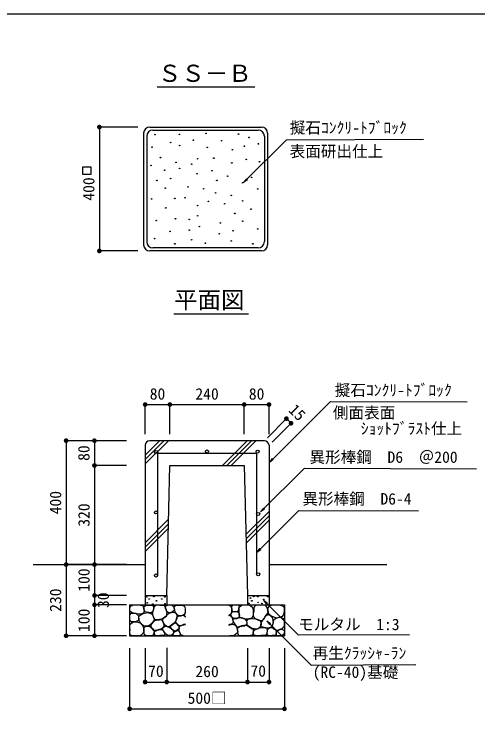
# Model space of a CAD drawing. Units: millimetres at full size, sheet at 1:20; some dimension numbers follow another scale. Extents: x 103 to 5579, y 2009 to 5743.
# Drawn here: x 2640 to 4137, y 3348 to 5633 of the extents above; entities that cross this region are included whole.
import ezdxf
from ezdxf.enums import TextEntityAlignment as Align

# ---------------------------------------------------------------- set-up
doc = ezdxf.new("R2010")
doc.units = ezdxf.units.MM
doc.header["$LTSCALE"] = 20
doc.linetypes.add('DASHED_SPACED', pattern=[12, 6, -6])
for name, color, linetype, lineweight in [('0_2', 7, 'Continuous', 25), ('_0-0_', 7, 'Continuous', 25), ('ハッチ', 4, 'Continuous', 25), ('寸法', 3, 'Continuous', 25), ('本体', 7, 'Continuous', 25)]:
    doc.layers.add(name, color=color, linetype=linetype, lineweight=lineweight)
doc.styles.add('ＭＳ ゴシック', font='')
doc.styles.get('ＭＳ ゴシック').set_extended_font_data('MS Gothic')

# ---------------------------------------------------------------- blocks, each defined once
blk = doc.blocks.new('filled_dot')
at = {"color": 0, "linetype": 'Continuous', "lineweight": -2, "const_width": 1.25}
blk.add_lwpolyline([(-0.625, 0, 1), (0.625, 0, 1)], format="xyb", close=True, dxfattribs=at)

msp = doc.modelspace()

# ---------------------------------------------------------------- hatches: boundary and pattern name
at = {"layer": '0_2'}
for points in [[(3380.8, 5089.21), (3389.72, 5101.5), (3393.08, 5098.14)], [(3464.17, 4185.76), (3473.09, 4198.04), (3476.45, 4194.68)], [(3435.6, 4025.76), (3444.52, 4038.05), (3447.88, 4034.69)], [(3423.57, 3895.09), (3432.5, 3907.37), (3435.86, 3904.01)], [(3444.36, 3741.44), (3456.65, 3732.51), (3453.29, 3729.15)], [(3455.31, 3674.39), (3467.59, 3665.46), (3464.23, 3662.1)]]:
    msp.add_hatch(color=256, dxfattribs=at).paths.add_polyline_path(points)

# ---------------------------------------------------------------- linework, layer by layer
for points in [[(3380.8, 5089.21), (3518.72, 5227.14), (3961.76, 5229.15)], [(3464.17, 4185.76), (3661.24, 4382.83), (4102.59, 4381.3)], [(3435.6, 4025.76), (3577.36, 4167.52), (4132.05, 4165.2)], [(3423.57, 3895.09), (3559.09, 4030.6), (3944.92, 4029.09)], [(3444.36, 3741.44), (3557.1, 3628.7), (3916.75, 3630.54)], [(3455.31, 3674.39), (3598.43, 3531.27), (3937.2, 3533.08)]]:
    msp.add_lwpolyline(points, dxfattribs=at)
at = {"layer": '0_2', "lineweight": 13}
for points in [[(3380.8, 5089.21), (3389.72, 5101.5), (3393.08, 5098.14)], [(3464.17, 4185.76), (3473.09, 4198.04), (3476.45, 4194.68)], [(3435.6, 4025.76), (3444.52, 4038.05), (3447.88, 4034.69)], [(3423.57, 3895.09), (3432.5, 3907.37), (3435.86, 3904.01)], [(3444.36, 3741.44), (3456.65, 3732.51), (3453.29, 3729.15)], [(3455.31, 3674.39), (3467.59, 3665.46), (3464.23, 3662.1)]]:
    msp.add_lwpolyline(points, close=True, dxfattribs=at)
at = {"layer": '_0-0_'}
for p, q in [((2701.31, 3855.95), (3062.7, 3855.95)), ((3462.79, 3855.95), (3843.18, 3855.95))]:
    msp.add_line(p, q, dxfattribs=at)
at = {"layer": '_0-0_', "color": 4}
for p, q in [((3012.7, 3551.33), (3012.7, 3487.84)), ((3512.7, 3551.33), (3512.7, 3487.84))]:
    msp.add_line(p, q, dxfattribs=at)
at = {"layer": '_0-0_', "color": 6}
msp.add_lwpolyline([(5579.41, 5633), (103.15, 5633), (103.15, 2009.37), (5579.41, 2009.37)], close=True, dxfattribs=at)
at = {"layer": 'ハッチ'}
for p, q in [((3062.7, 4195.12), (3123.53, 4255.95)), ((3062.7, 4180.98), (3137.67, 4255.95)), ((3062.7, 4209.26), (3109.39, 4255.95)), ((3312.23, 4175.95), (3392.23, 4255.95)), ((3326.37, 4175.95), (3406.37, 4255.95)), ((3340.51, 4175.95), (3420.51, 4255.95)), ((3388.24, 3952.87), (3462.7, 4027.32)), ((3062.7, 3926.42), (3138.4, 4002.13)), ((3388.58, 3939.07), (3462.7, 4013.18)), ((3388.93, 3925.27), (3462.7, 3999.04)), ((3062.7, 3912.28), (3138.04, 3987.63)), ((3062.7, 3898.14), (3137.69, 3973.13)), ((3336.23, 3662.09), (3332.7, 3660.44))]:
    msp.add_line(p, q, dxfattribs=at)
for points in [[(3054.69, 3697.62), (3050.13, 3695.88), (3042.08, 3695.67), (3032.95, 3698.06), (3025.12, 3699.14), (3019.9, 3700.88), (3014.9, 3704.14), (3013.59, 3710.01), (3013.81, 3716.53), (3015.98, 3721.31), (3022.51, 3725), (3030.55, 3725.65), (3037.51, 3725.87), (3048.17, 3725), (3054.48, 3723.7), (3058.17, 3715.88), (3059.48, 3705.01), (3057.3, 3699.58)], [(3074.71, 3701.65), (3067.63, 3701.9), (3062.56, 3703.67), (3059.53, 3708.73), (3059.02, 3714.04), (3059.53, 3720.37), (3066.36, 3724.67), (3072.69, 3725.42), (3079.52, 3725.42), (3087.62, 3725.42), (3091.17, 3715.56), (3087.62, 3704.69), (3082.05, 3700.13)], [(3090.66, 3683.69), (3087.37, 3692.8), (3087.62, 3703.17), (3089.9, 3710.25), (3091.67, 3717.33), (3092.94, 3721.88), (3097.75, 3725.17), (3103.06, 3726.18), (3110.4, 3725.42), (3117.49, 3724.92), (3123.82, 3724.92), (3128.88, 3715.05), (3133.18, 3701.4), (3130.14, 3689), (3118.5, 3680.66), (3104.58, 3677.62), (3095.97, 3677.37)], [(3131.41, 3710.15), (3128.78, 3715.64), (3128.3, 3719.47), (3132.12, 3723.53), (3137.63, 3726.4), (3142.89, 3725.68), (3149.11, 3724.96), (3155.32, 3718.27), (3157, 3708.95), (3149.82, 3702.26), (3140.02, 3699.63), (3133.08, 3704.65)], [(3157.26, 3710.39), (3156.54, 3715.64), (3157.02, 3719.71), (3159.41, 3722.81), (3164.91, 3725.2), (3172.57, 3725.44), (3179.5, 3725.2), (3184.77, 3724.73), (3189.31, 3721.38), (3191.7, 3713.25), (3191.7, 3708), (3191.46, 3700.35), (3188.59, 3694.85), (3181.9, 3691.51), (3170.18, 3690.79), (3160.37, 3700.35)], [(3342.3, 3710.91), (3343.31, 3704.87), (3347.14, 3704.87), (3354.8, 3704.87), (3361.05, 3705.27), (3365.69, 3708.29), (3365.69, 3715.14), (3367.7, 3721.39), (3365.69, 3725.21), (3358.83, 3726.02), (3350.57, 3725.42), (3343.91, 3724), (3340.89, 3718.57), (3342.5, 3713.93)], [(3377.74, 3683.26), (3369.71, 3684.86), (3367.3, 3688.53), (3366.69, 3694.94), (3366.27, 3701.83), (3366.15, 3708.25), (3366.5, 3713.07), (3367.64, 3719.6), (3376.73, 3725.81), (3388.98, 3725.68), (3399.88, 3724.65), (3408.25, 3719.26), (3411.92, 3710.89), (3412, 3693.14), (3406.76, 3683.15), (3397.12, 3681.08), (3386.11, 3680.16)], [(3426.52, 3724.75), (3416.79, 3723), (3413.93, 3715.52), (3413.64, 3706.59), (3411.62, 3696.79), (3411.62, 3688.15), (3416.81, 3681.81), (3426.32, 3678.93), (3434.4, 3675.18), (3441.6, 3674.89), (3447.08, 3681.81), (3450.25, 3688.43), (3459.77, 3699.65), (3458.07, 3715.02), (3452.11, 3723.86), (3440.74, 3725.03), (3433.53, 3724.75)], [(3477.62, 3725.95), (3488.08, 3725.47), (3499.68, 3725.18), (3510.15, 3720.09), (3511.84, 3710.2), (3511, 3697.19), (3505.34, 3688.43), (3487.52, 3683.06), (3470.08, 3688.88), (3462.33, 3696.37), (3458.95, 3714.44), (3464.61, 3723.49)], [(3072.61, 3658.26), (3064.58, 3657.37), (3057.43, 3658.26), (3053.56, 3661.83), (3048.5, 3666.89), (3044.63, 3671.65), (3042.54, 3678.19), (3042.54, 3684.74), (3042.24, 3689.8), (3049.39, 3694.26), (3060.7, 3699.02), (3072.61, 3701.4), (3085.6, 3695.83), (3092.43, 3678.89), (3084.82, 3665.4), (3078.27, 3660.34)], [(3127.36, 3660.68), (3122.58, 3665.69), (3121.39, 3670.71), (3118.99, 3675.97), (3121.15, 3680.99), (3126.65, 3685.77), (3131.19, 3689.12), (3133.1, 3692.46), (3137.41, 3697), (3140.76, 3699.15), (3147.69, 3701.3), (3154.39, 3701.78), (3161.81, 3698.91), (3165.39, 3693.66), (3164.68, 3681.95), (3160.85, 3672.39), (3153.43, 3664.26), (3140.04, 3655.18), (3133.1, 3655.9)], [(3365.29, 3685.46), (3359.85, 3683.44), (3353.6, 3682.23), (3348.15, 3681.63), (3343.72, 3684.85), (3341.5, 3688.88), (3339.28, 3694.12), (3341.7, 3699.96), (3345.53, 3704.19), (3357.23, 3705), (3365.49, 3700.77), (3367.11, 3692.1)], [(3024.21, 3671.63), (3018.9, 3671), (3014.83, 3675.06), (3013.27, 3679.44), (3013.58, 3686.31), (3013.27, 3693.19), (3017.64, 3699.44), (3034.22, 3697.88), (3041.73, 3691), (3042.04, 3676.63), (3031.09, 3671.63)], [(3389.89, 3673.57), (3391.5, 3669.34), (3391.1, 3664.91), (3387.67, 3660.68), (3381.62, 3659.06), (3374.57, 3658.06), (3368.72, 3656.44), (3364.49, 3653.42), (3359.04, 3653.62), (3356.22, 3658.66), (3352.39, 3664.91), (3347.75, 3671.35), (3346.14, 3678), (3349.57, 3681.83), (3359.04, 3682.03), (3367.11, 3684.65), (3376.78, 3683.04), (3385.25, 3679.41)], [(3394.63, 3658.11), (3391.61, 3663.6), (3391.88, 3668), (3391.61, 3674.32), (3395.18, 3680.09), (3399.86, 3681.19), (3408.66, 3682.01), (3418.56, 3680.91), (3426.81, 3677.62), (3434.51, 3674.32), (3437.26, 3669.1), (3437.26, 3662.5), (3433.39, 3653.11), (3426.53, 3648.77), (3419.66, 3647.39), (3409.48, 3649.32), (3399.58, 3654.81)], [(3450.06, 3652.12), (3443.53, 3654.08), (3437.65, 3655.38), (3436.78, 3662.13), (3438.74, 3669.96), (3443.09, 3676.7), (3447.01, 3681.27), (3450.28, 3687.36), (3454.84, 3692.35), (3462.87, 3694.36), (3470.08, 3688.88), (3473.78, 3683.01), (3475.96, 3668), (3471.39, 3654.95), (3459.85, 3650.6), (3452.67, 3651.25)], [(3473.7, 3657.07), (3475.92, 3665.96), (3477.03, 3673.46), (3480.92, 3679.84), (3485.92, 3682.62), (3492.59, 3684.56), (3500.37, 3686.51), (3509.81, 3681.51), (3511.48, 3670.96), (3511.48, 3657.63), (3504.54, 3649.02), (3488.98, 3643.47), (3476.2, 3649.85)], [(3022.1, 3626.32), (3015.66, 3628.38), (3013.09, 3633.01), (3013.35, 3639.44), (3014.12, 3645.61), (3013.35, 3651.53), (3013.86, 3657.7), (3014.89, 3663.36), (3023.39, 3670.31), (3035.23, 3670.57), (3046.56, 3668.25), (3053.77, 3660.79), (3058.92, 3648.19), (3058.66, 3637.64), (3050.16, 3628.12), (3043.47, 3626.32), (3033.43, 3626.06)], [(3060.07, 3635.53), (3058.91, 3642.29), (3058.91, 3648.82), (3059.84, 3653.49), (3065.21, 3657.22), (3076.41, 3657.45), (3085.98, 3649.52), (3092.28, 3640.9), (3091.34, 3634.13), (3087.38, 3626.91), (3079.21, 3626.21), (3066.37, 3626.44), (3060.54, 3629.47)], [(3086.86, 3648.79), (3084.33, 3651.83), (3081.8, 3655.62), (3082.05, 3660.93), (3085.09, 3665.48), (3090.15, 3671.3), (3093.7, 3675.85), (3098.76, 3676.86), (3109.14, 3677.37), (3115.46, 3678.13), (3121.29, 3669.28), (3124.58, 3657.64), (3115.46, 3648.03), (3098.76, 3642.72), (3090.66, 3643.23)], [(3124.73, 3638.21), (3121.15, 3643.23), (3118.99, 3648.01), (3120.43, 3653.03), (3124.73, 3656.14), (3130.23, 3656.85), (3135.74, 3654.46), (3142.43, 3652.55), (3152.96, 3643.95), (3154.39, 3634.63), (3147.93, 3627.7), (3141.71, 3626.5), (3135.74, 3626.74), (3128.08, 3632.24)], [(3153.46, 3644.1), (3150.19, 3646.76), (3146.63, 3650.17), (3145.15, 3655.36), (3147.08, 3659.36), (3150.64, 3662.18), (3155.24, 3665.44), (3159.09, 3667.66), (3164.43, 3665.59), (3167.7, 3661.73), (3171.11, 3657.73), (3172.59, 3649.73), (3167.1, 3645.13), (3160.87, 3641.28), (3157.31, 3641.28)], [(3369.37, 3626.17), (3364.52, 3627.75), (3362.29, 3634.04), (3362.16, 3639.67), (3360.98, 3645.83), (3362.29, 3650.15), (3365.44, 3653.56), (3368.98, 3655.79), (3374.88, 3657.49), (3383.13, 3658.67), (3386.8, 3659.85), (3390.74, 3660.37), (3398.34, 3654.61), (3406.47, 3649.5), (3411.84, 3647.4), (3411.97, 3641.77), (3411.97, 3635.35), (3410.4, 3628.27), (3401.62, 3626.7), (3394.15, 3626.31), (3380.64, 3627.22), (3373.96, 3626.17)], [(3092.66, 3633.43), (3092.42, 3636.53), (3095.53, 3640.83), (3100.07, 3642.98), (3106.29, 3644.9), (3112.75, 3646.33), (3118.73, 3646.81), (3122.56, 3640.12), (3126.38, 3633.66), (3125.19, 3627.69), (3119.69, 3626.49), (3110.36, 3626.97), (3100.79, 3626.02), (3093.86, 3627.93)], [(3159.39, 3626.31), (3155.83, 3626.31), (3153.31, 3628.83), (3153.16, 3631.79), (3155.24, 3635.65), (3158.06, 3639.2), (3161.47, 3641.43), (3165.18, 3643.35), (3170.81, 3641.72), (3174.82, 3635.5), (3176.75, 3628.98), (3173.93, 3627.05), (3166.36, 3626.31)], [(3419.55, 3626.45), (3413.13, 3629.06), (3411.73, 3634.47), (3412.33, 3639.68), (3416.14, 3645.7), (3422.56, 3647.7), (3427.77, 3649.1), (3433.39, 3653.11), (3447.02, 3652.31), (3455.25, 3650.31), (3457.25, 3641.09), (3454.24, 3631.26), (3451.24, 3626.85), (3437, 3627.46), (3428.78, 3626.25)], [(3457.93, 3640.1), (3458.14, 3644.86), (3460.62, 3649.62), (3466.83, 3652.93), (3473.04, 3652.72), (3477.8, 3647.96), (3484.21, 3644.86), (3485.87, 3635.76), (3485.46, 3629.35), (3480.7, 3626.66), (3472.62, 3626.66), (3463.1, 3626.04), (3457.1, 3629.55), (3457.1, 3637)], [(3489.6, 3642.17), (3493.53, 3644.65), (3498.91, 3646.72), (3504.09, 3647.55), (3511.12, 3642.79), (3512.16, 3638.03), (3510.71, 3631), (3503.88, 3626.24), (3496.43, 3626.24), (3487.53, 3626.24), (3485.87, 3633.07), (3486.49, 3638.45)]]:
    msp.add_lwpolyline(points, close=True, dxfattribs=at)
for points in [[(3332.7, 3724.91), (3334.77, 3724.73), (3339.31, 3721.38), (3341.7, 3713.25), (3341.7, 3708), (3341.46, 3700.35), (3338.59, 3694.85), (3332.7, 3691.91)], [(3186.23, 3662.09), (3180.18, 3659.27), (3174.94, 3658.26), (3171.51, 3659.07), (3167.28, 3662.89), (3163.85, 3666.52), (3162.03, 3671.15), (3162.44, 3675.79), (3164.05, 3680.62), (3166.67, 3687.27), (3171.11, 3690.49), (3179.37, 3690.7), (3184.62, 3692.11), (3191.67, 3688.08), (3192.7, 3686.07)], [(3192.7, 3686.71), (3191.5, 3688.88), (3189.28, 3694.12), (3191.7, 3699.96), (3192.7, 3701.06)], [(3332.7, 3691.59), (3334.62, 3692.11), (3341.67, 3688.08), (3346.31, 3679.01), (3346.51, 3668.94), (3341.87, 3663.5), (3336.23, 3662.09)], [(3185.83, 3626.83), (3179.78, 3627.64), (3176.55, 3630.26), (3175.54, 3635.29), (3173.12, 3639.93), (3172.32, 3647.18), (3173.12, 3652.01), (3173.12, 3656.45), (3182.2, 3659.87), (3192.7, 3662.87)], [(3192.7, 3664.46), (3191.87, 3663.5), (3186.23, 3662.09)], [(3332.7, 3660.01), (3343.49, 3663.09), (3355.58, 3660.48), (3359.62, 3648.19), (3362.04, 3637.31), (3355.79, 3630.86), (3348.73, 3626.43), (3335.82, 3626.83)]]:
    msp.add_lwpolyline(points, dxfattribs=at)
for centre in [(3094.74, 5244.25), (3173.32, 5244.76), (3259.39, 5248.13), (3364.25, 5245.74), (3397.75, 5234.78), (3145.11, 5218.43), (3174.16, 5208.74), (3218.71, 5226.17), (3309.75, 5224.24), (3428.35, 5214.43), (3085.13, 5203.49), (3263.26, 5202.93), (3344.62, 5195.18), (3383.36, 5206.8), (3112.18, 5170), (3232.27, 5166.13), (3284.57, 5168.06), (3389.33, 5163.99), (3081.69, 5144.82), (3162.54, 5154.5), (3212.9, 5148.69), (3342.68, 5152.57), (3431.98, 5156.44), (3125.74, 5129.32), (3174.16, 5135.13), (3230.33, 5117.7), (3278.76, 5127.39), (3100.55, 5096.39), (3145.11, 5102.2), (3294.26, 5096.39), (3329.12, 5109.95), (3406.6, 5106.08), (3201.28, 5075.09), (3377.55, 5088.65), (3127.67, 5071.21), (3251.64, 5069.28), (3290.38, 5055.72), (3426.17, 5068.67), (3083.63, 5036.35), (3158.66, 5038.28), (3191.59, 5040.22), (3267.14, 5028.6), (3340.75, 5047.97), (3377.55, 5029.93), (3129.61, 5007.29), (3232.27, 5015.04), (3319.44, 5020.85), (3404.67, 5003.42), (3232.27, 4982.11), (3352.37, 4989.86), (3098.62, 4966.61), (3160.6, 4972.42), (3205.15, 4970.49), (3305.88, 4958.86), (3377.55, 4964.68), (3205.15, 4935.62), (3238.08, 4947.24), (3426.17, 4939.49), (3143.17, 4931.75), (3302, 4924), (3346.56, 4933.68), (3093.31, 4908.5), (3158.66, 4891.58), (3212.9, 4904.63), (3257.45, 4893.51), (3340.75, 4900.75), (3410.48, 4891.58)]:
    msp.add_circle(centre, 1, dxfattribs=at)
at = {"layer": 'ハッチ', "linetype": 'DASHED_SPACED'}
for centre in [(3067.89, 3751.81), (3091.03, 3752.8), (3126.65, 3751.69), (3402.5, 3747.95), (3413.61, 3752.51), (3426.45, 3752.21), (3458.92, 3752.24), (3069.58, 3732.1), (3076.18, 3744.88), (3087.52, 3728.44), (3099.27, 3738.72), (3116.2, 3744.88), (3127.04, 3729.2), (3397.39, 3730.3), (3407.12, 3738.72), (3427.13, 3734.1), (3440.1, 3730.4), (3445.6, 3743.34), (3457.25, 3728.51)]:
    msp.add_circle(centre, 1, dxfattribs=at)
at = {"layer": '寸法'}
for p, q in [((3101.53, 5398.25), (3416.91, 5398.25)), ((2914.97, 5268.56), (2914.97, 4868.56)), ((3039.34, 5268.56), (2914.97, 5268.56)), ((3039.34, 4868.56), (2914.97, 4868.56)), ((3155.87, 4665.12), (3396.06, 4665.12)), ((3062.7, 4372.63), (3142.69, 4372.63)), ((3062.7, 4277.1), (3062.7, 4372.63)), ((3142.69, 4277.1), (3142.69, 4372.63)), ((3142.69, 4372.63), (3382.72, 4372.63)), ((3142.69, 4277.1), (3142.69, 4372.63)), ((3382.72, 4277.1), (3382.72, 4372.63)), ((3382.72, 4372.63), (3462.7, 4372.63)), ((3382.72, 4277.1), (3382.72, 4372.63)), ((3462.7, 4277.1), (3462.7, 4372.63)), ((3457.4, 4265.66), (3518.84, 4327.1)), ((3518.84, 4327.1), (3533.84, 4312.1)), ((3518.84, 4327.1), (3533.84, 4312.1)), ((3472.4, 4250.66), (3533.84, 4312.1)), ((2807.63, 4255.95), (2807.63, 3855.95)), ((3002.66, 4255.95), (2807.63, 4255.95)), ((2898.95, 4255.95), (2898.95, 4175.95)), ((3002.66, 4255.95), (2898.95, 4255.95)), ((3002.66, 4175.95), (2898.95, 4175.95)), ((2899.31, 4175.95), (2899.31, 3855.95)), ((3002.66, 4175.95), (2899.31, 4175.95)), ((2807.63, 3855.95), (2807.63, 3625.95)), ((3002.66, 3855.95), (2807.63, 3855.95)), ((3002.66, 3855.95), (2807.63, 3855.95)), ((3002.66, 3855.95), (2899.31, 3855.95)), ((2899.31, 3855.95), (2899.31, 3755.95)), ((3002.66, 3855.95), (2899.31, 3855.95)), ((3002.66, 3755.95), (2899.31, 3755.95)), ((2899.31, 3755.95), (2899.31, 3725.95)), ((3002.66, 3755.95), (2899.31, 3755.95)), ((3002.66, 3725.95), (2899.31, 3725.95)), ((2899.31, 3725.95), (2899.31, 3625.95)), ((3002.66, 3725.95), (2899.31, 3725.95)), ((3002.66, 3625.95), (2807.63, 3625.95)), ((3002.66, 3625.95), (2899.31, 3625.95)), ((3132.35, 3587.44), (3132.35, 3476.77)), ((3012.7, 3585.95), (3012.7, 3390.17)), ((3062.7, 3585.56), (3062.7, 3476.77)), ((3132.35, 3585.85), (3132.35, 3476.77)), ((3393.09, 3586.52), (3393.09, 3476.77)), ((3393.09, 3586.52), (3393.09, 3476.77)), ((3462.7, 3586.06), (3462.7, 3476.77)), ((3512.7, 3585.95), (3512.7, 3390.17)), ((3062.7, 3476.77), (3132.35, 3476.77)), ((3132.35, 3476.77), (3393.09, 3476.77)), ((3393.09, 3476.77), (3462.7, 3476.77)), ((3012.7, 3390.17), (3512.7, 3390.17))]:
    msp.add_line(p, q, dxfattribs=at)
at = {"layer": '寸法', "color": 1}
msp.add_line((2899.31, 3752.2), (2899.31, 3725.95), dxfattribs=at)
at = {"layer": '寸法'}
msp.add_lwpolyline([(2861.09, 5139.84), (2887.68, 5139.84), (2887.68, 5115.69), (2861.09, 5115.69)], close=True, dxfattribs=at)
at = {"layer": '本体'}
for p, q in [((3077.94, 5268.56), (3437.94, 5268.56)), ((3087.94, 5258.56), (3427.94, 5258.56)), ((3057.94, 5248.56), (3057.94, 4888.56)), ((3067.94, 5238.56), (3067.94, 4898.56)), ((3447.94, 5238.56), (3447.94, 4898.56)), ((3457.94, 5248.56), (3457.94, 4888.56)), ((3437.94, 4868.56), (3077.94, 4868.56)), ((3427.94, 4878.56), (3087.94, 4878.56)), ((3447.7, 4255.95), (3077.7, 4255.95)), ((3062.7, 4240.95), (3062.7, 3755.95)), ((3462.7, 4240.95), (3462.7, 3755.95)), ((3102.7, 4215.95), (3422.7, 4215.95)), ((3102.7, 4215.95), (3102.7, 3820.38)), ((3422.7, 4215.95), (3422.7, 3824.07)), ((3132.32, 3755.95), (3142.69, 4175.95)), ((3142.69, 4175.95), (3382.72, 4175.95)), ((3382.72, 4175.95), (3393.11, 3755.95)), ((3062.7, 3755.95), (3132.32, 3755.95)), ((3062.7, 3755.95), (3062.7, 3725.95)), ((3132.7, 3755.95), (3132.7, 3725.95)), ((3392.7, 3755.95), (3392.7, 3725.95)), ((3393.11, 3755.95), (3462.7, 3755.95)), ((3462.7, 3755.95), (3462.7, 3725.95)), ((3012.7, 3725.95), (3512.7, 3725.95)), ((3012.7, 3725.95), (3012.7, 3625.95)), ((3512.7, 3725.95), (3512.7, 3625.95)), ((3012.7, 3625.95), (3512.7, 3625.95))]:
    msp.add_line(p, q, dxfattribs=at)
for centre in [(3098.32, 4219.18), (3262.5, 4221.01), (3425.69, 4220.52), (3097.72, 4024.27), (3427.78, 4019.42), (3097.7, 3820.65), (3427.68, 3824.5)]:
    msp.add_circle(centre, 5, dxfattribs=at)
for centre, radius, start, end in [((3077.94, 5248.56), 20, 90, 180), ((3087.94, 5238.56), 20, 90, 180), ((3427.94, 5238.56), 20, 360, 90), ((3437.94, 5248.56), 20, 360, 90), ((3087.94, 4898.56), 20, 180, 270), ((3427.94, 4898.56), 20, 270, 0), ((3077.94, 4888.56), 20, 180, 270), ((3437.94, 4888.56), 20, 270, 0), ((3077.7, 4240.95), 15, 90, 180), ((3447.7, 4240.95), 15, 0, 90)]:
    msp.add_arc(centre, radius, start, end, dxfattribs=at)

# ---------------------------------------------------------------- block references
at = {"layer": '寸法', "xscale": 6, "yscale": 6}
for p, rotation in [((2914.97, 5268.56), 270), ((2914.97, 4868.56), 90), ((3142.69, 4372.63), 180), ((3382.72, 4372.63), 180), ((3462.7, 4372.63), 180), ((3518.84, 4327.1), 315), ((3533.84, 4312.1), 135), ((2807.63, 4255.95), 270), ((2898.95, 4255.95), 270), ((2898.95, 4175.95), 90), ((2899.31, 4175.95), 270), ((2807.63, 3855.95), 270), ((2807.63, 3855.95), 90), ((2899.31, 3855.95), 90), ((2899.31, 3855.95), 270), ((2899.31, 3755.95), 90), ((2899.31, 3755.95), 270), ((2899.31, 3725.95), 90), ((2899.31, 3725.95), 270), ((2807.63, 3625.95), 90), ((2899.31, 3625.95), 90), ((3132.35, 3476.77), 180), ((3393.09, 3476.77), 180), ((3462.7, 3476.77), 180), ((3512.7, 3390.17), 180)]:
    msp.add_blockref('filled_dot', p, dxfattribs=dict(at, rotation=rotation))
for p in [(3062.7, 4372.63), (3142.69, 4372.63), (3382.72, 4372.63), (3062.7, 3476.77), (3132.35, 3476.77), (3393.09, 3476.77), (3012.7, 3390.17)]:
    msp.add_blockref('filled_dot', p, dxfattribs=at)

# ---------------------------------------------------------------- texts
at = {"layer": '_0-0_', "color": 3, "style": 'ＭＳ ゴシック'}
for s, p in [('擬石ｺﾝｸﾘ-ﾄﾌﾞﾛｯｸ', (3529.57, 5236.93)), ('表面研出仕上', (3529.15, 5160.59)), ('擬石ｺﾝｸﾘ-ﾄﾌﾞﾛｯｸ', (3674.77, 4389.57)), ('側面表面', (3668.9, 4316.74)), ('ｼｮｯﾄﾌﾞﾗｽﾄ仕上', (3758.92, 4265.7)), ('異形棒鋼\u3000D6\u3000＠200', (3593.24, 4173.3)), ('異形棒鋼\u3000D6-4', (3570.39, 4038.65)), ('モルタル\u30001:3', (3556.75, 3633.24)), ('再生ｸﾗｯｼｬ-ﾗﾝ', (3603.51, 3540.66)), ('(RC-40)基礎', (3603.51, 3479.12))]:
    msp.add_text(s, height=36.95, dxfattribs=at).set_placement(p, align=Align.BOTTOM_LEFT)
at = {"layer": '寸法', "style": 'ＭＳ ゴシック'}
for s, p in [('ＳＳ－Ｂ', (3103.93, 5397.75)), ('平面図\u3000', (3156.51, 4666.2))]:
    msp.add_text(s, height=55.43, dxfattribs=at).set_placement(p, align=Align.BOTTOM_LEFT)
for s, rotation, p in [('400', 90, (2910.17, 5068.56)), ('15', 315, (3533.27, 4326.53)), ('80', 90, (2894.15, 4215.95)), ('400', 90, (2802.82, 4055.95)), ('320', 90, (2894.51, 4015.95)), ('100', 90, (2894.51, 3805.95)), ('230', 90, (2802.82, 3740.95)), ('30', 90, (2956.99, 3740.95)), ('100', 90, (2894.51, 3675.95))]:
    msp.add_text(s, height=36.95, rotation=rotation, dxfattribs=at).set_placement(p, align=Align.BOTTOM_CENTER)
for s, p in [('80', (3102.7, 4377.43)), ('240', (3262.71, 4377.43)), ('80', (3422.71, 4377.43)), ('70', (3097.52, 3482.44)), ('260', (3262.72, 3481.57)), ('70', (3427.89, 3482.88)), ('500□', (3262.7, 3395.38))]:
    msp.add_text(s, height=36.95, dxfattribs=at).set_placement(p, align=Align.BOTTOM_CENTER)

doc.saveas('drawing.dxf')
